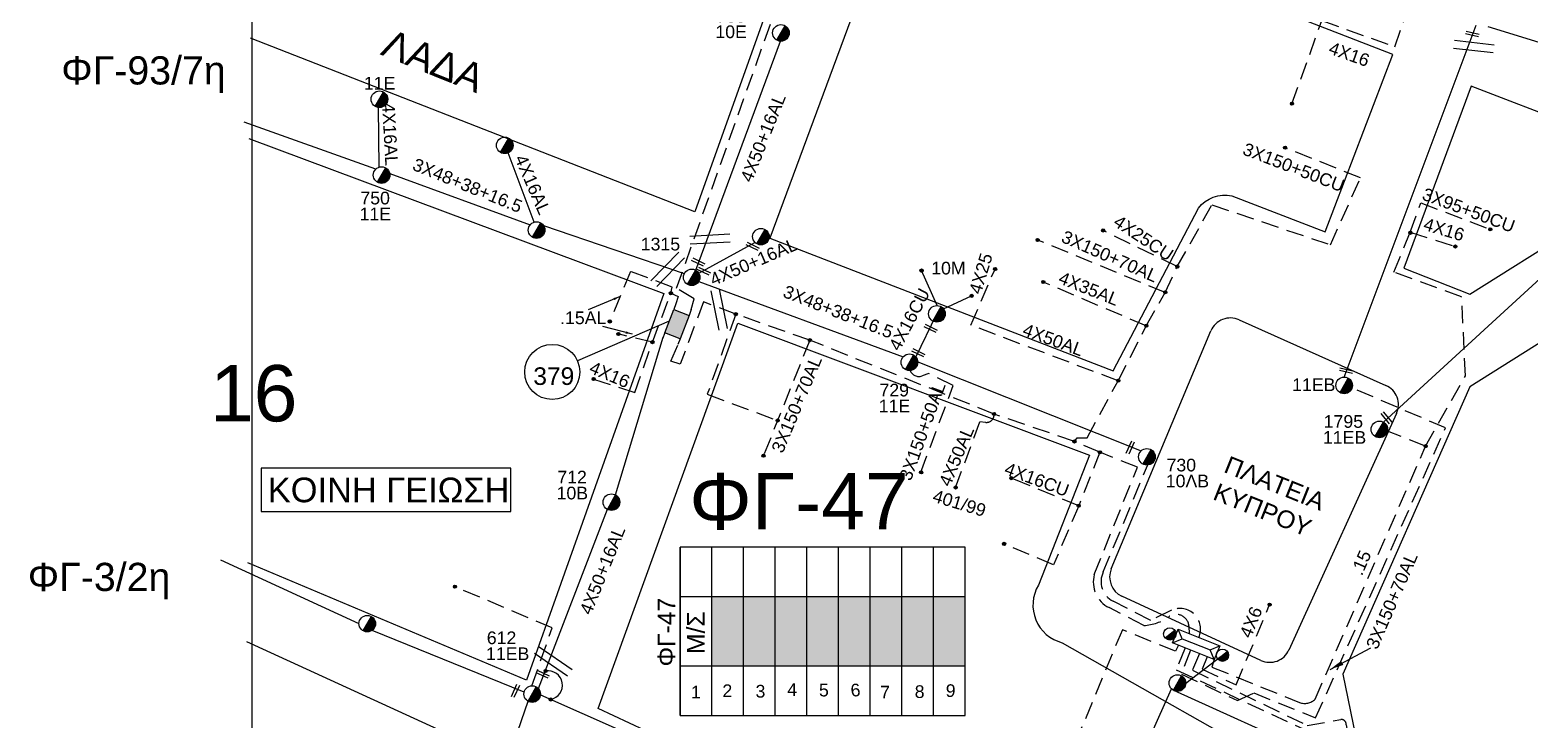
# Model space of a CAD drawing. Header units: millimetres. Extents: x 8791 to 11104, y 1833 to 2902.
# Drawn here: x 8795.7 to 9013.5, y 2581.6 to 2681.6 of the extents above; entities that cross this region are included whole.
import ezdxf
from ezdxf.enums import TextEntityAlignment as Align

# ---------------------------------------------------------------- set-up
doc = ezdxf.new("R2010")
doc.units = ezdxf.units.MM
doc.linetypes.add('DASHED', pattern=[19.05, 12.7, -6.35])
for name, color, linetype in [('Link Box 4 Διευθύνσεων', 7, 'Continuous'), ('Ασφαλειοκιβώτια Χ.Τ 9 αναχωρήσεων', 7, 'Continuous'), ('Γέφυρες Εναερίου Δικτύου', 7, 'Continuous'), ('Γυμνά εναέρια ΧΤ (3Φ)   4x16AL', 7, 'Continuous'), ('Γυμνά εναέρια ΧΤ (3Φ)   4x16CU', 7, 'Continuous'), ('Γυμνά εναέρια ΧΤ (3Φ)   4x35AL', 7, 'Continuous'), ('Γυμνά εναέρια ΧΤ (3Φ)   4x50AL', 7, 'Continuous'), ('Γυμνά εναέρια ΧΤ και ΦΟΠ (3Φ)   4x50+16AL', 7, 'Continuous'), ('Εναέρια παροχή ΧΤ 4x16', 7, 'SYN_LINE'), ('Εναέρια παροχή ΧΤ 4x25', 7, 'SYN_LINE'), ('Επιγραφές - Σχήματα', 7, 'Continuous'), ('Καλώδια ΧΤ   3x150+50AL', 7, 'DASHED'), ('Καλώδια ΧΤ   3x150+50CU', 7, 'DASHED'), ('Καλώδια ΧΤ   3x150+70AL', 7, 'DASHED'), ('Καλώδια ΧΤ   3x150AL+50CU', 7, 'DASHED'), ('Καλώδια ΧΤ   3x48+38+16.5', 7, 'DASHED'), ('Καλώδια ΧΤ   3x95+50CU', 7, 'DASHED'), ('Καλώδια ΧΤ   4x25CU', 7, 'DASHED'), ('Μηχανική τομή', 7, 'Continuous'), ('Στύλος ΦΜ', 7, 'Continuous'), ('Στύλος ΦΜ @ 1', 7, 'Continuous'), ('Συνδέσεις', 7, 'Continuous'), ('Συνεστραμμένα ΧΤ   3x70+54.6+25AL', 7, 'SYN_LINE'), ('Συνεστραμμένα ΧΤ   4x120+25AL', 7, 'SYN_LINE'), ('Τομή', 7, 'Continuous'), ('Υποσταθμός εναέριος 2 στύλων', 7, 'Continuous'), ('Υποσταθμός πόλεως', 7, 'Continuous'), ('Υπόβαθρο ΔΕΗ', 7, 'Continuous'), ('Υπόγεια Καλώδια Δικτύου ΧΤ   .15', 7, 'DASHED'), ('Υπόγεια καλώδια Παροχών ΧΤ   4x6', 7, 'DASHED')]:
    doc.layers.add(name, color=color, linetype=linetype)
doc.styles.add('ar', font='ARIAL.TTF')
doc.styles.get("Standard").update_dxf_attribs({"font": 'ARIAL.TTF'})
doc.linetypes.add('SYN_LINE', pattern='A,0.5,-0.0001,["/\\/\\/\\/",Standard,S=0.1,R=0,X=0,Y=-0.05],-0.25', length=0.7501)
doc.dimstyles.new('ISO-25', dxfattribs={"dimtxt": 2.5, "dimasz": 2.5, "dimexe": 1.25, "dimexo": 0.625, "dimtad": 1, "dimtxsty": 'Standard', "dimcen": 2.5, "dimadec": 0, "dimazin": 0, "dimtfac": 1, "dimtmove": 0, "dimatfit": 3, "dimfxl": 1, "dimarcsym": 0})

# ---------------------------------------------------------------- blocks, each defined once
blk = doc.blocks.new('ΥΠΑΡΧΩΝ ΤΣΙΜΕΝΤΕΝΙΟΣ ΣΤΥΛΟΣ')
at = {"layer": 'Στύλος ΦΜ'}
blk.add_hatch(color=256, dxfattribs=at).paths.add_polyline_path([(-1.29, -2.28, 0.574793), (2.62, 0, 0.268822), (1.3, 2.27)])
blk.add_line((-1.29, -2.28), (1.3, 2.27), dxfattribs=at)
blk.add_circle((0, 0), 2.62, dxfattribs=at)
at = {"layer": 'Στύλος ΦΜ', "flags": 4}
for tag, p in [('ΑΡΙΘΜΟΣ', (-4.68, 8.05)), ('ΤΥΠΟΣ', (-4.91, 3.03))]:
    blk.add_attdef(tag, p, '', height=4, dxfattribs=at)
blk = doc.blocks.new('LINK BOX 4 ΑΝΑΧΩΡΗΣΕΩΝ')
at = {"layer": 'Link Box 4 Διευθύνσεων', "ltscale": 40}
blk.add_hatch(color=256, dxfattribs=at).paths.add_polyline_path([(-3.54, 0), (-3.54, -4.67), (3.54, -4.67), (3.54, 0)])
for p, q in [((-3.54, 0), (-5.33, 0)), ((5.33, 0), (3.54, 0)), ((-3.54, -4.67), (-5.33, -4.67)), ((5.33, -4.67), (3.54, -4.67))]:
    blk.add_line(p, q, dxfattribs=at)
blk.add_lwpolyline([(-3.54, -4.67), (-3.54, 0), (3.54, 0), (3.54, -4.67)], close=True, dxfattribs=at)
blk = doc.blocks.new('ΥΠΟΣΤΑΘΜΟΣ ΕΝΑΕΡΙΟΣ ΕΠΙ 2 ΣΤΥΛΩΝ')
at = {"layer": 'Υποσταθμός εναέριος 2 στύλων', "linetype": 'Continuous'}
for points in [[(-11.97, -2.11, 0.574793), (-8.45, -0.07, 0.268822), (-9.64, 1.98)], [(9.68, -2.15, 0.574793), (13.19, -0.1, 0.268822), (12.01, 1.95)]]:
    blk.add_hatch(color=256, dxfattribs=at).paths.add_polyline_path(points)
for p, q in [((-11.97, -2.11), (-9.64, 1.98)), ((9.68, -2.15), (12.01, 1.95))]:
    blk.add_line(p, q, dxfattribs=at)
for centre in [(-10.81, -0.07), (10.84, -0.1)]:
    blk.add_circle(centre, 2.36, dxfattribs=at)
at = {"layer": 'Υποσταθμός πόλεως', "linetype": 'Continuous', "ltscale": 40}
blk.add_lwpolyline([(-8.57, 2.82), (8.57, 2.82), (8.57, -2.82), (-8.57, -2.82)], close=True, dxfattribs=at)
for points in [[(-5.75, 0), (-8.57, 2.82)], [(-8.57, -2.82), (-5.75, 0)], [(-5.75, 0), (5.75, 0)], [(5.75, 0), (8.57, 2.82)], [(8.57, -2.82), (5.75, 0)]]:
    blk.add_lwpolyline(points, dxfattribs=at)
at = {"layer": 'Υποσταθμός εναέριος 2 στύλων', "ltscale": 40, "flags": 1}
for tag, p in [('ΜΕΤΑΣΧΗΜΑΤΙΣΜΟΣ', (14.09, 2.51)), ('ΙΣΧΥΣ', (14.07, -0.28)), ('ΑΡΙΘΜΟΣ', (14.19, -3))]:
    blk.add_attdef(tag, p, '', height=1.8, dxfattribs=at)
blk = doc.blocks.new('ΤΟΜΗ')
at = {"layer": 'Τομή', "ltscale": 40}
for p, q in [((-5.68, 0), (5.68, 0)), ((5.68, -2.33), (-5.68, -2.33))]:
    blk.add_line(p, q, dxfattribs=at)
blk = doc.blocks.new('ΑΣΦΑΛΕΙΟΚΙΒΩΤΙΟ ΥΠΟΣΤΑΘΜΟΥ 9 ΑΝΑΧΩΡΗΣΕΩΝ')
at = {"layer": 'Ασφαλειοκιβώτια Χ.Τ 9 αναχωρήσεων', "ltscale": 40}
for p, q in [((-23.8, 40.36), (24.02, 40.36)), ((-9.72, 40.36), (-9.72, -40.64)), ((9.94, 40.36), (9.94, -40.64)), ((-23.8, 31.36), (24.02, 31.36)), ((-23.8, 22.36), (24.02, 22.36)), ((-23.8, 13.36), (24.02, 13.36)), ((-23.8, 4.36), (24.02, 4.36)), ((-23.8, -4.64), (24.02, -4.64)), ((-23.8, -13.64), (24.02, -13.64)), ((-23.8, -22.64), (24.02, -22.64)), ((-23.8, -31.64), (24.02, -31.64))]:
    blk.add_line(p, q, dxfattribs=at)
at = {"layer": 'Ασφαλειοκιβώτια Χ.Τ 9 αναχωρήσεων'}
blk.add_lwpolyline([(-23.8, -40.64), (24.02, -40.64), (24.02, 40.36), (-23.8, 40.36)], close=True, dxfattribs=at)
for s, rotation, p in [('1', 270, (-18.96, 37.31)), ('2', 270, (-18.6, 28.38)), ('3', 270, (-18.74, 18.97)), ('4', 270, (-18.26, 9.95)), ('5', 270, (-18.42, 0.93)), ('6', 274.9707, (-18.52, -8.21)), ('7', 270, (-19, -16.47)), ('8', 270, (-18.86, -26.29)), ('9', 266.863, (-18.5, -35))]:
    blk.add_text(s, height=3.6, rotation=rotation, dxfattribs=at).set_placement(p)
at = {"layer": 'Ασφαλειοκιβώτια Χ.Τ 9 αναχωρήσεων', "ltscale": 40}
for tag, height, p in [('ΟΝΟΜΑ', 5, (-0.16, 44.31)), ('ΚΕΙΜΕΝΟ 1', 2, (17.06, 35.59)), ('ΚΕΙΜΕΝΟ 2', 2, (17.06, 26.88)), ('ΚΕΙΜΕΝΟ 3', 2, (17.06, 17.69)), ('ΚΕΙΜΕΝΟ 4', 2, (17.06, 8.71)), ('ΚΕΙΜΕΝΟ 5', 2, (17.06, -0.13)), ('ΚΕΙΜΕΝΟ 6', 2, (17.06, -9.05)), ('ΚΕΙΜΕΝΟ 7', 2, (17.06, -18.13)), ('ΚΕΙΜΕΝΟ 8', 2, (17.06, -26.85)), ('ΚΕΙΜΕΝΟ 9', 2, (17.06, -35.99)), ('ΣΧ', 2, (-0.1, -42.64))]:
    blk.add_attdef(tag, text='', height=height, dxfattribs=at).set_placement(p, align=Align.MIDDLE_CENTER)
blk = doc.blocks.new('_ΣΥΝΔΕΣΗ')
at = {"layer": 'Συνδέσεις', "linetype": 'SYN_LINE', "ltscale": 40}
blk.add_hatch(color=256, dxfattribs=at).paths.add_polyline_path([(0.5, -0.01, 1), (-0.5, -0.01, 1)])
at = {"layer": 'Συνδέσεις'}
blk.add_circle((0, -0.01), 0.5, dxfattribs=at)
blk = doc.blocks.new('ΜΗΧΑΝΙΚΗ ΤΟΜΗ')
at = {"layer": 'Μηχανική τομή', "ltscale": 40}
for p, q in [((-1.89, 0.78), (1.89, 0.78)), ((1.89, 0), (-1.89, 0))]:
    blk.add_line(p, q, dxfattribs=at)

msp = doc.modelspace()

# ---------------------------------------------------------------- hatches: boundary and pattern name
at = {"layer": 'Ασφαλειοκιβώτια Χ.Τ 9 αναχωρήσεων', "ltscale": 20}
for color, points in [(62, [(8894.72, 2599.44), (8894.72, 2589.41), (8899.31, 2589.41), (8899.31, 2599.44)]), (6, [(8899.31, 2599.44), (8899.31, 2589.41), (8903.91, 2589.41), (8903.91, 2599.44)]), (133, [(8903.91, 2599.44), (8903.91, 2589.41), (8908.5, 2589.41), (8908.5, 2599.44)]), (30, [(8908.5, 2599.44), (8908.5, 2589.41), (8913.09, 2589.41), (8913.09, 2599.44)]), (27, [(8913.09, 2599.44), (8913.09, 2589.41), (8917.69, 2589.41), (8917.69, 2599.44)]), (1, [(8917.69, 2599.44), (8917.69, 2589.41), (8922.28, 2589.41), (8922.28, 2599.44)]), (173, [(8922.28, 2599.44), (8922.28, 2589.41), (8926.88, 2589.41), (8926.88, 2599.44)]), (2, [(8926.88, 2599.44), (8926.88, 2589.41), (8931.47, 2589.41), (8931.47, 2599.44)])]:
    msp.add_hatch(color=color, dxfattribs=at).paths.add_polyline_path(points)

# ---------------------------------------------------------------- linework, layer by layer
at = {"layer": 'Γέφυρες Εναερίου Δικτύου', "color": 6, "linetype": 'DASHED', "ltscale": 0.2}
for points in [[(8988.87, 2660.17), (8977.89, 2664.54)], [(8898.18, 2640.4), (8894.05, 2628.79), (8904.25, 2624.97)], [(8951.02, 2620.38), (8947.96, 2612.62), (8944.29, 2604.06)], [(8944.29, 2604.06), (8937.13, 2607.08)]]:
    msp.add_lwpolyline(points, dxfattribs=at)
at = {"layer": 'Γέφυρες Εναερίου Δικτύου', "color": 62, "linetype": 'SYN_LINE', "ltscale": 7}
msp.add_lwpolyline([(8927.4, 2641.65), (8925.13, 2646.71)], dxfattribs=at)
at = {"layer": 'Γέφυρες Εναερίου Δικτύου', "color": 2, "linetype": 'DASHED', "ltscale": 0.2}
msp.add_lwpolyline([(8883.52, 2629.02), (8886.08, 2636.35), (8888.75, 2643.44), (8889.82, 2642.94), (8889.49, 2641.92)], dxfattribs=at)
at = {"layer": 'Γέφυρες Εναερίου Δικτύου', "color": 6, "linetype": 'DASHED', "ltscale": 0.2}
msp.add_lwpolyline([(8964.03, 2594.07), (8963.97, 2595.11, 0.590059), (8961.04, 2596.52, -0.142842), (8957.43, 2595.26), (8952.36, 2597.84, -0.353654), (8950.21, 2602.64), (8956.47, 2618.2), (8951.02, 2620.38), (8947.34, 2621.94), (8935.67, 2625.92), (8908.93, 2636.63), (8898.18, 2640.4), (8893.49, 2642.18), (8890.12, 2633.17), (8888.75, 2633.58), (8889.78, 2635.99)], format="xyb", dxfattribs=at)
at = {"layer": 'Γέφυρες Εναερίου Δικτύου', "color": 62, "linetype": 'DASHED', "ltscale": 0.2}
msp.add_lwpolyline([(8868.58, 2586.52), (8871.53, 2594.9), (8857.42, 2600.88)], dxfattribs=at)
at = {"layer": 'Γέφυρες Εναερίου Δικτύου', "color": 1, "linetype": 'DASHED', "ltscale": 0.2}
msp.add_lwpolyline([(8965.51, 2591.17), (8964.47, 2588.79), (8981.12, 2580.76), (8985.99, 2581.61, -0.51938), (8986.76, 2580.84), (8988.69, 2570.18), (8995.65, 2539.83), (8992.48, 2533.51, 0.423019), (8992.8, 2532.59, 1.909095)], format="xyb", dxfattribs=at)
at = {"layer": 'Γυμνά εναέρια ΧΤ (3Φ)   4x16AL', "color": 173, "linetype": 'Continuous'}
for points in [[(8846.4, 2661.71), (8846.33, 2670.38)], [(8868.93, 2653.75), (8865.16, 2663.79)]]:
    msp.add_lwpolyline(points, dxfattribs=at)
at = {"layer": 'Γυμνά εναέρια ΧΤ (3Φ)   4x16CU', "color": 62, "linetype": 'SYN_LINE', "ltscale": 8}
msp.add_lwpolyline([(8924.32, 2634.18), (8927.38, 2640.44)], dxfattribs=at)
at = {"layer": 'Γυμνά εναέρια ΧΤ (3Φ)   4x16CU', "color": 6, "linetype": 'DASHED', "ltscale": 0.2}
msp.add_lwpolyline([(8947.96, 2612.62), (8938.16, 2616.61)], dxfattribs=at)
at = {"layer": 'Γυμνά εναέρια ΧΤ (3Φ)   4x35AL', "color": 6, "linetype": 'DASHED', "ltscale": 0.2}
msp.add_lwpolyline([(8957.77, 2638.7), (8942.8, 2645.06)], dxfattribs=at)
at = {"layer": 'Γυμνά εναέρια ΧΤ (3Φ)   4x50AL', "color": 6, "linetype": 'DASHED', "ltscale": 0.2}
msp.add_lwpolyline([(8953.69, 2630.74), (8932.31, 2638.8)], dxfattribs=at)
msp.add_lwpolyline([(8930.09, 2615.27), (8933.61, 2624.84), (8934.42, 2624.72, 0.49101), (8935.67, 2625.92, 1.878378)], format="xyb", dxfattribs=at)
at = {"layer": 'Γυμνά εναέρια ΧΤ και ΦΟΠ (3Φ)   4x50+16AL', "color": 1}
msp.add_lwpolyline([(9007.36, 2682.11), (9049.36, 2669.21)], dxfattribs=at)
at = {"layer": 'Γυμνά εναέρια ΧΤ και ΦΟΠ (3Φ)   4x50+16AL', "color": 2}
msp.add_lwpolyline([(8892.38, 2646.78), (8904.69, 2679.98)], dxfattribs=at)
at = {"layer": 'Γυμνά εναέρια ΧΤ και ΦΟΠ (3Φ)   4x50+16AL', "color": 133}
for points in [[(8892.81, 2646.36), (8900.96, 2650.81)], [(8880.73, 2614.19), (8887.64, 2637.05)], [(8869.54, 2586.1), (8879.54, 2612.1)], [(8869.83, 2585.19), (8906.7, 2568.87)]]:
    msp.add_lwpolyline(points, dxfattribs=at)
at = {"layer": 'Γυμνά εναέρια ΧΤ και ΦΟΠ (3Φ)   4x50+16AL', "color": 27}
msp.add_lwpolyline([(8992.2, 2624.73), (9020.22, 2650.39)], dxfattribs=at)
at = {"layer": 'Γυμνά εναέρια ΧΤ και ΦΟΠ (3Φ)   4x50+16AL', "color": 30}
for points in [[(8843.49, 2595.49), (8823.42, 2604.71)], [(8867.46, 2585.59), (8845.39, 2594.54)]]:
    msp.add_lwpolyline(points, dxfattribs=at)
at = {"layer": 'Γυμνά εναέρια ΧΤ και ΦΟΠ (3Φ)   4x50+16AL', "color": 62}
msp.add_lwpolyline([(8857.63, 2554.13), (8868.04, 2584.27)], dxfattribs=at)
at = {"layer": 'Εναέρια παροχή ΧΤ 4x16', "color": 1, "linetype": 'DASHED', "ltscale": 0.2}
msp.add_lwpolyline([(8978.9, 2670.91), (8983.26, 2682.98), (8993.85, 2679.17), (8997.05, 2688.33), (9006.92, 2685.16), (9007.2, 2684.09)], dxfattribs=at)
at = {"layer": 'Εναέρια παροχή ΧΤ 4x16', "color": 27, "linetype": 'DASHED', "ltscale": 0.2}
msp.add_lwpolyline([(8996.09, 2652.28), (9002.64, 2650.22)], dxfattribs=at)
at = {"layer": 'Εναέρια παροχή ΧΤ 4x16', "color": 2, "linetype": 'DASHED', "ltscale": 0.2}
msp.add_lwpolyline([(8877.54, 2630.99), (8883.52, 2629.02)], dxfattribs=at)
at = {"layer": 'Εναέρια παροχή ΧΤ 4x25', "color": 6, "linetype": 'DASHED', "ltscale": 0.2}
msp.add_lwpolyline([(8932.31, 2638.8), (8935.81, 2646.93)], dxfattribs=at)
at = {"layer": 'Εναέρια παροχή ΧΤ 4x25', "color": 62, "linetype": 'SYN_LINE', "ltscale": 5}
msp.add_lwpolyline([(8928.35, 2641.15), (8932.42, 2643.04)], dxfattribs=at)
at = {"layer": 'Επιγραφές - Σχήματα', "ltscale": 20}
msp.add_line((8888.53, 2639.38), (8875.21, 2633.62), dxfattribs=at)
at = {"layer": 'Επιγραφές - Σχήματα'}
msp.add_lwpolyline([(10868.02, 2888.59), (10868.02, 1855.69), (8827.98, 1855.69), (8827.98, 2890.56)], dxfattribs=at)
at = {"layer": 'Επιγραφές - Σχήματα', "color": 190}
msp.add_lwpolyline([(8829.27, 2611.77), (8865.53, 2611.77), (8865.53, 2618.08), (8829.27, 2618.08)], close=True, dxfattribs=at)
at = {"layer": 'Επιγραφές - Σχήματα', "color": 62, "linetype": 'DASHED', "ltscale": 0.2}
for points in [[(8951.52, 2603.02), (8958.21, 2619.13)], [(8961.43, 2597.46), (8958.44, 2596), (8952.95, 2598.79)]]:
    msp.add_lwpolyline(points, dxfattribs=at)
at = {"layer": 'Επιγραφές - Σχήματα', "ltscale": 20}
msp.add_circle((8871.54, 2632.02), 4, dxfattribs=at)
at = {"layer": 'Επιγραφές - Σχήματα', "color": 7, "linetype": 'DASHED', "ltscale": 0.2}
msp.add_arc((8954.39, 2601.63), 3.19, 154.263, 243.0737, dxfattribs=at)
at = {"layer": 'Επιγραφές - Σχήματα', "color": 62, "linetype": 'DASHED', "ltscale": 0.2}
msp.add_arc((8962.65, 2594.71), 3.01, 336.6539, 113.8886, dxfattribs=at)
at = {"layer": 'Επιγραφές - Σχήματα', "ltscale": 20}
msp.add_arc((8870.92, 2586.59), 2.1, 280.7048, 99.3722, dxfattribs=at)
at = {"layer": 'Καλώδια ΧΤ   3x150+50AL', "color": 62, "linetype": 'DASHED', "ltscale": 0.2}
msp.add_lwpolyline([(8925.04, 2617.49), (8929.74, 2630.05), (8926.19, 2631.8), (8925.22, 2631.45, -0.411133), (8923.49, 2632.23, -3.98592)], format="xyb", dxfattribs=at)
at = {"layer": 'Καλώδια ΧΤ   3x150+50CU', "color": 6, "ltscale": 0.2}
msp.add_lwpolyline([(8947.34, 2621.94), (8947.74, 2622.49), (8949.17, 2622.49), (8953.69, 2630.74), (8957.77, 2638.7), (8960.5, 2643.54), (8962.27, 2647.29), (8967.29, 2656.25), (8984.49, 2650.46), (8988.87, 2660.17)], dxfattribs=at)
at = {"layer": 'Καλώδια ΧΤ   3x150+70AL', "color": 6, "linetype": 'DASHED', "ltscale": 0.2}
for points in [[(8960.5, 2643.54), (8941.99, 2651.15)], [(8908.93, 2636.63), (8902.2, 2619.88)]]:
    msp.add_lwpolyline(points, dxfattribs=at)
at = {"layer": 'Καλώδια ΧΤ   3x150+70AL', "color": 173, "ltscale": 0.2}
msp.add_lwpolyline([(8962.43, 2592.41), (8962.02, 2591.51), (8954.3, 2594.63), (8935.73, 2550.1), (8929.07, 2535.64)], dxfattribs=at)
at = {"layer": 'Καλώδια ΧΤ   3x150AL+50CU', "color": 2, "ltscale": 0.2}
msp.add_lwpolyline([(8891.72, 2641.07), (8892.15, 2642.6), (8889.59, 2644.16), (8912.51, 2708.67), (8914.89, 2715.19), (8915.53, 2716.93), (8918.32, 2716.76), (8920.65, 2721.74)], dxfattribs=at)
at = {"layer": 'Καλώδια ΧΤ   3x150AL+50CU', "color": 30, "ltscale": 0.2}
msp.add_lwpolyline([(8963.43, 2592.01), (8962.11, 2588.83), (8983.73, 2578.77), (8983.81, 2577.18, 0.264758), (8986.61, 2572.8), (8994.24, 2539.44), (8992.27, 2534.97), (8996.07, 2532.83), (8995.38, 2530.13), (9023.91, 2515.66), (9025.92, 2515.92, -0.37576), (9027.27, 2515.01, -1.314669)], format="xyb", dxfattribs=at)
at = {"layer": 'Καλώδια ΧΤ   3x48+38+16.5', "color": 173, "linetype": 'Continuous'}
for points in [[(8845.95, 2661.45), (8826.83, 2668.26)], [(8847.94, 2660.82), (8868.35, 2653.36)], [(8870.29, 2653.24), (8890.7, 2646.28)]]:
    msp.add_lwpolyline(points, dxfattribs=at)
at = {"layer": 'Καλώδια ΧΤ   3x48+38+16.5', "color": 62, "linetype": 'Continuous'}
for points in [[(8892.82, 2645.13), (8922.48, 2634.21)], [(8924.59, 2633.48), (8957.02, 2620.57)]]:
    msp.add_lwpolyline(points, dxfattribs=at)
at = {"layer": 'Καλώδια ΧΤ   3x95+50CU', "color": 27, "ltscale": 0.2}
msp.add_lwpolyline([(8997.62, 2656.53), (9007.72, 2652.7)], dxfattribs=at)
at = {"layer": 'Καλώδια ΧΤ   4x25CU', "color": 6, "ltscale": 0.2}
msp.add_lwpolyline([(8962.27, 2647.29), (8951.5, 2652.53)], dxfattribs=at)
at = {"layer": 'Συνεστραμμένα ΧΤ   3x70+54.6+25AL', "color": 2, "ltscale": 20}
msp.add_lwpolyline([(8986.51, 2631.27), (9005.64, 2682.33)], dxfattribs=at)
at = {"layer": 'Συνεστραμμένα ΧΤ   4x120+25AL', "color": 133, "ltscale": 20}
msp.add_line((8961.7, 2585.87), (8985.1, 2575.33), dxfattribs=at)
at = {"layer": 'Συνεστραμμένα ΧΤ   4x120+25AL', "color": 133, "ltscale": 8}
msp.add_lwpolyline([(8963.49, 2586.87), (8968.62, 2590.79)], dxfattribs=at)
at = {"layer": 'Συνεστραμμένα ΧΤ   4x120+25AL', "color": 133, "ltscale": 20}
msp.add_lwpolyline([(8946.64, 2552.97), (8961.45, 2586.05)], dxfattribs=at)
at = {"layer": 'Υπόβαθρο ΔΕΗ'}
for p, q in [((8971.23, 2639.59), (8992.56, 2630.06)), ((8952.68, 2603.46), (8967.16, 2637.97)), ((8994.09, 2626), (8978.47, 2591.7)), ((8974.4, 2590.19), (8954.22, 2599.49))]:
    msp.add_line(p, q, dxfattribs=at)
for points in [[(8828.37, 2741.77), (8911.68, 2709.7), (8892.24, 2655.23), (8827.72, 2680.41)], [(8827.49, 2665.89), (8887.74, 2643.39), (8867.8, 2587.32), (8827.35, 2604.32)], [(8827.16, 2592.91), (8863.57, 2576.26), (8845.2, 2527.05), (8826.83, 2535.47)]]:
    msp.add_lwpolyline(points, dxfattribs=at)
for points in [[(8923.1, 2705.35), (8903.12, 2651.4), (8952.97, 2632.17), (8965.33, 2655.75, -0.301015), (8970.19, 2657.54), (8983.75, 2652.36), (8993.54, 2678.06)], [(8898.5, 2639.1), (8949.52, 2619.96), (8942.11, 2601.1, 0.502334), (8945.56, 2592.76), (8980.07, 2573.21), (8987.29, 2535.51), (8926.35, 2561.95), (8891.83, 2576.82), (8878.21, 2583.22)]]:
    msp.add_lwpolyline(points, format="xyb", close=True, dxfattribs=at)
msp.add_lwpolyline([(9004.93, 2673.46), (8995.15, 2647.08), (9004.75, 2643.31), (9034.62, 2662.04)], close=True, dxfattribs=at)
msp.add_lwpolyline([(9042.68, 2653.69), (9004.74, 2629.87), (8986.31, 2588.2), (8995.15, 2545.13, 1.152033), (8999.31, 2544.94), (9025.1, 2600.85), (9047.83, 2650.47, 0.878609), (9044.37, 2654.75), (9042.68, 2653.69)], format="xyb", dxfattribs=at)
for centre, start, end in [((8969.98, 2636.79), 65.9388, 157.2467), ((8991.31, 2627.27), 335.502, 65.9388), ((8955.51, 2602.28), 157.2467, 245.2508), ((8975.68, 2592.97), 245.2508, 335.502)]:
    msp.add_arc(centre, 3.06, start, end, dxfattribs=at)
at = {"layer": 'Υπόγεια Καλώδια Δικτύου ΧΤ   .15', "color": 27, "ltscale": 0.2}
msp.add_lwpolyline([(8967.63, 2590.32), (8967.28, 2589.22), (8980.01, 2584.1, 0.307042), (8982.29, 2584.59), (8998.32, 2621.27), (9004.1, 2631.47), (9003.54, 2642.92), (8993.72, 2646.48), (8996.09, 2652.28), (8997.62, 2656.53)], format="xyb", dxfattribs=at)
at = {"layer": 'Υπόγεια Καλώδια Δικτύου ΧΤ   .15', "color": 2, "linetype": 'DASHED', "ltscale": 0.2}
for points in [[(8888.75, 2643.44), (8888.97, 2644.32), (8882.92, 2646.6), (8879.89, 2639.35)], [(8886.08, 2636.35), (8881.13, 2637.53)]]:
    msp.add_lwpolyline(points, dxfattribs=at)
at = {"layer": 'Υπόγεια Καλώδια Δικτύου ΧΤ   .15', "color": 2, "ltscale": 0.2}
msp.add_lwpolyline([(8964.2, 2591.7), (8962.86, 2588.22), (8971.02, 2584.36), (8973.36, 2585.47), (8982.35, 2581.86), (9001.2, 2623.9), (8987.64, 2629.7)], dxfattribs=at)
at = {"layer": 'Υπόγεια Καλώδια Δικτύου ΧΤ   .15', "color": 27, "ltscale": 0.2}
msp.add_lwpolyline([(8998.32, 2621.27), (8992.78, 2623.45)], dxfattribs=at)
at = {"layer": 'Υπόγεια καλώδια Παροχών ΧΤ   4x6', "color": 133, "ltscale": 0.2}
msp.add_lwpolyline([(8966.59, 2590.73), (8965.87, 2588.94), (8970.81, 2586.66), (8975.67, 2598.28)], dxfattribs=at)

# ---------------------------------------------------------------- block references
at = {"layer": 'Link Box 4 Διευθύνσεων', "xscale": 0.5104822389464494, "yscale": 0.5104822389464494, "zscale": 0.5104822389464494, "rotation": 69.1289847668291}
msp.add_blockref('LINK BOX 4 ΑΝΑΧΩΡΗΣΕΩΝ', (8888.53, 2639.38), dxfattribs=at)
at = {"layer": 'Ασφαλειοκιβώτια Χ.Τ 9 αναχωρήσεων', "xscale": 0.5104822389464277, "yscale": 0.5104822389464277, "zscale": 0.5104822389464277, "rotation": 90}
msp.add_blockref('ΑΣΦΑΛΕΙΟΚΙΒΩΤΙΟ ΥΠΟΣΤΑΘΜΟΥ 9 ΑΝΑΧΩΡΗΣΕΩΝ', (8910.73, 2594.37), dxfattribs=at).add_auto_attribs({'ΟΝΟΜΑ': 'ΦΓ-47'})
at = {"layer": 'Μηχανική τομή'}
for p, xscale, yscale, zscale, rotation in [((9005.15, 2681.22), 0.5104822389465317, 0.5104822389465317, 0.5104822389465317, 167.8896288104028), ((8900.71, 2650.41), 0.5104822389465367, 0.5104822389465367, 0.5104822389465367, 154.2532608670445), ((8892.81, 2648.13), 0.5104822389465367, 0.5104822389465367, 0.5104822389465367, 154.2532608670445), ((8893.63, 2646.81), 0.5104822389465367, 0.5104822389465367, 0.5104822389465367, 154.2532608670445), ((8926.55, 2638.52), 0.5104822389465367, 0.5104822389465367, 0.5104822389465367, 154.2532608670445), ((8924.77, 2634.98), 0.5104822389465367, 0.5104822389465367, 0.5104822389465367, 154.2532608670445), ((8986.82, 2632.4), 0.5104822389465317, 0.5104822389465317, 0.5104822389465317, 167.8896288104028), ((8992.78, 2625.5), 0.5104822389465569, 0.5104822389465569, 0.5104822389465569, 129.5263923965543), ((8955.26, 2621.13), 0.5104822389465652, 0.5104822389465652, 0.5104822389465652, 245.6679469187155), ((8866.02, 2585.86), 0.5104822389465652, 0.5104822389465652, 0.5104822389465652, 245.6679469187155), ((8870.23, 2588.36), 0.5104822389465652, 0.5104822389465652, 0.5104822389465652, 155.6679469187155)]:
    msp.add_blockref('ΜΗΧΑΝΙΚΗ ΤΟΜΗ', p, dxfattribs=dict(at, xscale=xscale, yscale=yscale, zscale=zscale, rotation=rotation))
at = {"layer": 'Στύλος ΦΜ @ 1', "ltscale": 40}
ref = msp.add_blockref('ΥΠΑΡΧΩΝ ΤΣΙΜΕΝΤΕΝΙΟΣ ΣΤΥΛΟΣ', (8904.73, 2681.19), dxfattribs=dict(at, xscale=0.4594340150515993, yscale=0.4594340150515993, zscale=0.4594340150515993))
ref.add_attrib('ΤΥΠΟΣ', '10E', (8895.22, 2680.43), dxfattribs={"layer": 'Στύλος ΦΜ', "height": 1.838, "flags": 4})
ref.add_attrib('ΑΡΙΘΜΟΣ', '733', (8895.33, 2682.74), dxfattribs={"layer": 'Στύλος ΦΜ', "height": 1.838, "flags": 4})
ref = msp.add_blockref('ΥΠΑΡΧΩΝ ΤΣΙΜΕΝΤΕΝΙΟΣ ΣΤΥΛΟΣ', (8846.45, 2671.57), dxfattribs=dict(at, xscale=0.4594340150515993, yscale=0.4594340150515993, zscale=0.4594340150515993))
ref.add_attrib('ΤΥΠΟΣ', '11E', (8844.19, 2672.97), dxfattribs={"layer": 'Στύλος ΦΜ', "height": 1.838, "flags": 4})
at = {"layer": 'Στύλος ΦΜ @ 1', "ltscale": 40, "xscale": 0.4594340150515993, "yscale": 0.4594340150515993, "zscale": 0.4594340150515993}
for p in [(8864.64, 2664.88), (8869.27, 2652.6), (8901.83, 2651.64), (8844.69, 2595.52), (8962.29, 2586.91)]:
    msp.add_blockref('ΥΠΑΡΧΩΝ ΤΣΙΜΕΝΤΕΝΙΟΣ ΣΤΥΛΟΣ', p, dxfattribs=at)
at = {"layer": 'Στύλος ΦΜ @ 1', "ltscale": 40}
ref = msp.add_blockref('ΥΠΑΡΧΩΝ ΤΣΙΜΕΝΤΕΝΙΟΣ ΣΤΥΛΟΣ', (8846.77, 2660.57), dxfattribs=dict(at, xscale=0.4594340150515993, yscale=0.4594340150515993, zscale=0.4594340150515993))
ref.add_attrib('ΤΥΠΟΣ', '11E', (8843.58, 2654.01), dxfattribs={"layer": 'Στύλος ΦΜ', "height": 1.838, "flags": 4})
ref.add_attrib('ΑΡΙΘΜΟΣ', '750', (8843.69, 2656.32), dxfattribs={"layer": 'Στύλος ΦΜ', "height": 1.838, "flags": 4})
ref = msp.add_blockref('ΥΠΑΡΧΩΝ ΤΣΙΜΕΝΤΕΝΙΟΣ ΣΤΥΛΟΣ', (8891.78, 2645.74), dxfattribs=dict(at, xscale=0.4594340150515993, yscale=0.4594340150515993, zscale=0.4594340150515993))
ref.add_attrib('ΤΥΠΟΣ', '1315', (8884.39, 2649.64), dxfattribs={"layer": 'Στύλος ΦΜ', "height": 1.838, "flags": 4})
ref = msp.add_blockref('ΥΠΑΡΧΩΝ ΤΣΙΜΕΝΤΕΝΙΟΣ ΣΤΥΛΟΣ', (8927.38, 2640.45), dxfattribs=dict(at, xscale=0.4594340150515993, yscale=0.4594340150515993, zscale=0.4594340150515993))
ref.add_attrib('ΤΥΠΟΣ', '10M', (8926.55, 2646.16), dxfattribs={"layer": 'Στύλος ΦΜ', "height": 1.838, "flags": 4})
ref = msp.add_blockref('ΥΠΑΡΧΩΝ ΤΣΙΜΕΝΤΕΝΙΟΣ ΣΤΥΛΟΣ', (8923.39, 2633.43), dxfattribs=dict(at, xscale=0.4594340150515993, yscale=0.4594340150515993, zscale=0.4594340150515993))
ref.add_attrib('ΤΥΠΟΣ', '11E', (8918.93, 2626.16), dxfattribs={"layer": 'Στύλος ΦΜ', "height": 1.838, "flags": 4})
ref.add_attrib('ΑΡΙΘΜΟΣ', '729', (8919.04, 2628.47), dxfattribs={"layer": 'Στύλος ΦΜ', "height": 1.838, "flags": 4})
ref = msp.add_blockref('ΥΠΑΡΧΩΝ ΤΣΙΜΕΝΤΕΝΙΟΣ ΣΤΥΛΟΣ', (8986.49, 2630.07), dxfattribs=dict(at, xscale=0.4594340150515993, yscale=0.4594340150515993, zscale=0.4594340150515993))
ref.add_attrib('ΤΥΠΟΣ', '11EB', (8978.94, 2629.25), dxfattribs={"layer": 'Στύλος ΦΜ', "height": 1.838, "flags": 4})
ref = msp.add_blockref('ΥΠΑΡΧΩΝ ΤΣΙΜΕΝΤΕΝΙΟΣ ΣΤΥΛΟΣ', (8991.6, 2623.69), dxfattribs=dict(at, xscale=0.4594340150515993, yscale=0.4594340150515993, zscale=0.4594340150515993))
ref.add_attrib('ΤΥΠΟΣ', '11EB', (8983.41, 2621.61), dxfattribs={"layer": 'Στύλος ΦΜ', "height": 1.838, "flags": 4})
ref.add_attrib('ΑΡΙΘΜΟΣ', '1795', (8983.52, 2623.92), dxfattribs={"layer": 'Στύλος ΦΜ', "height": 1.838, "flags": 4})
ref = msp.add_blockref('ΥΠΑΡΧΩΝ ΤΣΙΜΕΝΤΕΝΙΟΣ ΣΤΥΛΟΣ', (8957.86, 2619.71), dxfattribs=dict(at, xscale=0.4594340150515993, yscale=0.4594340150515993, zscale=0.4594340150515993))
ref.add_attrib('ΤΥΠΟΣ', '10ΛB', (8960.6, 2615.29), dxfattribs={"layer": 'Στύλος ΦΜ', "height": 1.838, "flags": 4})
ref.add_attrib('ΑΡΙΘΜΟΣ', '730', (8960.71, 2617.6), dxfattribs={"layer": 'Στύλος ΦΜ', "height": 1.838, "flags": 4})
ref = msp.add_blockref('ΥΠΑΡΧΩΝ ΤΣΙΜΕΝΤΕΝΙΟΣ ΣΤΥΛΟΣ', (8880.13, 2613.14), dxfattribs=dict(at, xscale=0.4594340150515993, yscale=0.4594340150515993, zscale=0.4594340150515993))
ref.add_attrib('ΤΥΠΟΣ', '10B', (8872.17, 2613.54), dxfattribs={"layer": 'Στύλος ΦΜ', "height": 1.838, "flags": 4})
ref.add_attrib('ΑΡΙΘΜΟΣ', '712', (8872.28, 2615.85), dxfattribs={"layer": 'Στύλος ΦΜ', "height": 1.838, "flags": 4})
ref = msp.add_blockref('ΥΠΑΡΧΩΝ ΤΣΙΜΕΝΤΕΝΙΟΣ ΣΤΥΛΟΣ', (8868.63, 2585.31), dxfattribs=dict(at, xscale=0.4594340150515993, yscale=0.4594340150515993, zscale=0.4594340150515993))
ref.add_attrib('ΤΥΠΟΣ', '11EB', (8861.93, 2590.24), dxfattribs={"layer": 'Στύλος ΦΜ', "height": 1.838, "flags": 4})
ref.add_attrib('ΑΡΙΘΜΟΣ', '612', (8862.04, 2592.55), dxfattribs={"layer": 'Στύλος ΦΜ', "height": 1.838, "flags": 4})
at = {"layer": 'Συνδέσεις', "xscale": 0.4594340150518314, "yscale": 0.4594340150518314, "zscale": 0.4594340150518314}
for p in [(8978.91, 2670.93), (8977.91, 2664.56), (8951.51, 2652.55), (8996.11, 2652.21), (9007.7, 2652.7), (8942, 2651.17), (9002.63, 2650.22), (8925.15, 2646.73), (8935.82, 2646.95), (8962.28, 2647.31), (8888.76, 2643.44), (8932.43, 2643.06), (8942.82, 2645.08), (8960.52, 2643.57), (8879.89, 2639.35), (8898.18, 2640.41), (8957.78, 2638.73), (8881.14, 2637.53), (8908.93, 2636.64), (8886.08, 2636.35), (8877.54, 2631), (8953.7, 2630.77), (8935.67, 2625.92), (8904.25, 2624.98), (8947.34, 2621.94), (8902.21, 2619.88), (8951.03, 2620.38), (8998.31, 2621.27), (8925.08, 2617.46), (8930.09, 2615.27), (8938.17, 2616.62), (8947.96, 2612.63), (8937.13, 2607.09), (8857.42, 2600.88), (8975.67, 2598.29), (8870.58, 2588.66), (8871.31, 2584.53)]:
    msp.add_blockref('_ΣΥΝΔΕΣΗ', p, dxfattribs=at)
at = {"layer": 'Τομή'}
for p, xscale, yscale, zscale, rotation in [((9005.37, 2679.79), 0.5104822389466166, 0.5104822389466166, 0.5104822389466166, 353.6163300496409), ((8894.4, 2651.88), 0.5104822389467574, 0.5104822389467574, 0.5104822389467574, 3.246140919391252), ((8888.73, 2646.49), 0.510482238946654, 0.510482238946654, 0.510482238946654, 225.7878948546711), ((8896.35, 2641.17), 0.5104822389466337, 0.5104822389466337, 0.5104822389466337, 281.6583341739162), ((8872.04, 2590.53), 0.5104822389466669, 0.5104822389466669, 0.5104822389466669, 325.6839030419342)]:
    msp.add_blockref('ΤΟΜΗ', p, dxfattribs=dict(at, xscale=xscale, yscale=yscale, zscale=zscale, rotation=rotation))
at = {"layer": 'Υποσταθμός εναέριος 2 στύλων', "xscale": 0.3802058263273576, "yscale": 0.3802058263273576, "zscale": 0.3802058263273576, "rotation": 338.0732760665687}
msp.add_blockref('ΥΠΟΣΤΑΘΜΟΣ ΕΝΑΕΡΙΟΣ ΕΠΙ 2 ΣΤΥΛΩΝ', (8965.01, 2592.52), dxfattribs=at)

# ---------------------------------------------------------------- texts
at = {"layer": 'Γυμνά εναέρια ΧΤ (3Φ)   4x16AL', "ltscale": 0.2}
for rotation, p in [(273.0154, (8848, 2666.48)), (293.4034, (8868.7, 2659.19))]:
    msp.add_text('4X16AL', height=1.838, rotation=rotation, dxfattribs=at).set_placement(p, align=Align.MIDDLE)
at = {"layer": 'Γυμνά εναέρια ΧΤ (3Φ)   4x16CU', "ltscale": 0.2}
msp.add_text('4X16CU', height=1.838, rotation=339.6398, dxfattribs=at).set_placement((8941.89, 2616.43), align=Align.MIDDLE)
at = {"layer": 'Γυμνά εναέρια ΧΤ (3Φ)   4x35AL', "ltscale": 0.2}
msp.add_text('4X35AL', height=1.838, rotation=338.2157, dxfattribs=at).set_placement((8949.45, 2644.11), align=Align.MIDDLE)
at = {"layer": 'Γυμνά εναέρια ΧΤ (3Φ)   4x50AL', "ltscale": 0.2}
for rotation, p in [(339.9939, (8944.26, 2636.69)), (67.0916, (8930.21, 2619.82))]:
    msp.add_text('4X50AL', height=1.838, rotation=rotation, dxfattribs=at).set_placement(p, align=Align.MIDDLE)
at = {"layer": 'Γυμνά εναέρια ΧΤ και ΦΟΠ (3Φ)   4x50+16AL', "ltscale": 0.2}
for rotation, p in [(68.1814, (8902.13, 2665.99)), (23.3865, (8900.75, 2647.99)), (68.034, (8878.82, 2603.27))]:
    msp.add_text('4X50+16AL', height=1.838, rotation=rotation, dxfattribs=at).set_placement(p, align=Align.MIDDLE)
at = {"layer": 'Εναέρια παροχή ΧΤ 4x16', "ltscale": 20}
for s, rotation, p in [('4X16', 340.5756, (8987.23, 2678.1)), ('4X16', 343.2311, (9000.99, 2652.69)), ('4X16', 337.1273, (8879.88, 2631.64)), ('401/99', 343.2311, (8930.66, 2613.03))]:
    msp.add_text(s, height=1.838, rotation=rotation, dxfattribs=at).set_placement(p, align=Align.MIDDLE)
at = {"layer": 'Εναέρια παροχή ΧΤ 4x25', "ltscale": 20}
msp.add_text('4X25', height=1.838, rotation=73.0586, dxfattribs=at).set_placement((8933.74, 2646.3), align=Align.MIDDLE)
at = {"layer": 'Επιγραφές - Σχήματα', "ltscale": 20, "attachment_point": 1, "style": 'ar'}
for s, insert, char_height, width, rotation in [('ΛΑΔΑ', (8847.98, 2681.88), 4.084, 40.3352, 338.1365), ('4Χ16CU', (8920.3, 2635.78), 1.838, 5.5466, 62.263), ('ΠΛΑΤΕΙΑ\\PΚΥΠΡΟΥ', (8969.81, 2619.92), 2.552, 40.3352, 338.1365), ('3Χ150+70AL', (8989.59, 2592.39), 1.838, 19.788, 66.5042), ('Μ/Σ', (8891.11, 2591.13), 2.552, 8.0116, 90)]:
    msp.add_mtext(s, dxfattribs=dict(at, insert=insert, char_height=char_height, width=width, rotation=rotation))
for s, insert, char_height, width in [('ΦΓ-93/7η', (8800.27, 2677.79), 4.084, 19.788), ('16', (8821.86, 2633.02), 8.168, 19.788), ('379', (8868.79, 2632.69), 2.552, 4.6201), ('ΦΓ-47', (8891.41, 2617.35), 8.168, 19.788), ('ΦΓ-3/2η', (8795.41, 2604.34), 4.084, 19.788)]:
    msp.add_mtext(s, dxfattribs=dict(at, insert=insert, char_height=char_height, width=width))
at = {"layer": 'Επιγραφές - Σχήματα', "color": 190, "insert": (8830.25, 2616.7), "char_height": 3.5734, "width": 35.8676, "attachment_point": 1}
msp.add_mtext('KOINH ΓΕΙΩΣΗ', dxfattribs=at)
at = {"layer": 'Καλώδια ΧΤ   3x150+50AL', "ltscale": 0.2}
msp.add_text('3X150+50AL', height=1.838, rotation=70.008, dxfattribs=at).set_placement((8925.27, 2623.44), align=Align.MIDDLE)
at = {"layer": 'Καλώδια ΧΤ   3x150+50CU', "ltscale": 0.2}
msp.add_text('3X150+50CU', height=1.838, rotation=339.0318, dxfattribs=at).set_placement((8979.17, 2661.7), align=Align.MIDDLE)
at = {"layer": 'Καλώδια ΧΤ   3x150+70AL', "ltscale": 0.2}
for rotation, p in [(336.3889, (8952.48, 2648.79)), (67.2678, (8907.02, 2627.35))]:
    msp.add_text('3X150+70AL', height=1.838, rotation=rotation, dxfattribs=at).set_placement(p, align=Align.MIDDLE)
at = {"layer": 'Καλώδια ΧΤ   3x48+38+16.5', "ltscale": 0.2}
for rotation, p in [(337.8722, (8859.25, 2659.07)), (338.6875, (8913.06, 2640.75))]:
    msp.add_text('3X48+38+16.5', height=1.8377, rotation=rotation, dxfattribs=at).set_placement(p, align=Align.MIDDLE)
at = {"layer": 'Καλώδια ΧΤ   3x95+50CU', "ltscale": 0.2}
msp.add_text('3X95+50CU', height=1.838, rotation=339.6546, dxfattribs=at).set_placement((9004.57, 2655.49), align=Align.MIDDLE)
at = {"layer": 'Καλώδια ΧΤ   4x25CU', "ltscale": 0.2}
msp.add_text('4X25CU', height=1.838, rotation=326.3329, dxfattribs=at).set_placement((8957.38, 2651.45), align=Align.MIDDLE)
at = {"layer": 'Υπόγεια Καλώδια Δικτύου ΧΤ   .15', "ltscale": 0.2}
msp.add_text('.15', height=1.838, rotation=66.4295, dxfattribs=at).set_placement((8988.94, 2604.35), align=Align.MIDDLE)
at = {"layer": 'Υπόγεια Καλώδια Δικτύου ΧΤ   .15', "ltscale": 20, "insert": (8872.68, 2640.79), "char_height": 1.838, "width": 7.7027, "attachment_point": 1, "style": 'ar'}
msp.add_mtext('.15AL', dxfattribs=at)
at = {"layer": 'Υπόγεια καλώδια Παροχών ΧΤ   4x6', "ltscale": 0.2}
msp.add_text('4X6', height=1.838, rotation=67.6889, dxfattribs=at).set_placement((8972.95, 2595.74), align=Align.MIDDLE)

# ---------------------------------------------------------------- leaders
at = {"layer": 'Επιγραφές - Σχήματα', "ltscale": 40}
for points, override in [([(8881.4, 2642.97), (8876.76, 2641.03)], {"dimasz": 1, "dimtad": 0}), ([(8883.17, 2637.51), (8878.88, 2638.61)], {"dimasz": 1, "dimtad": 0}), ([(8984.44, 2588.89), (8990.35, 2592)], {"dimasz": 2, "dimtad": 0})]:
    msp.add_leader(points, dimstyle='ISO-25', override=override, dxfattribs=at)

doc.saveas('drawing.dxf')
